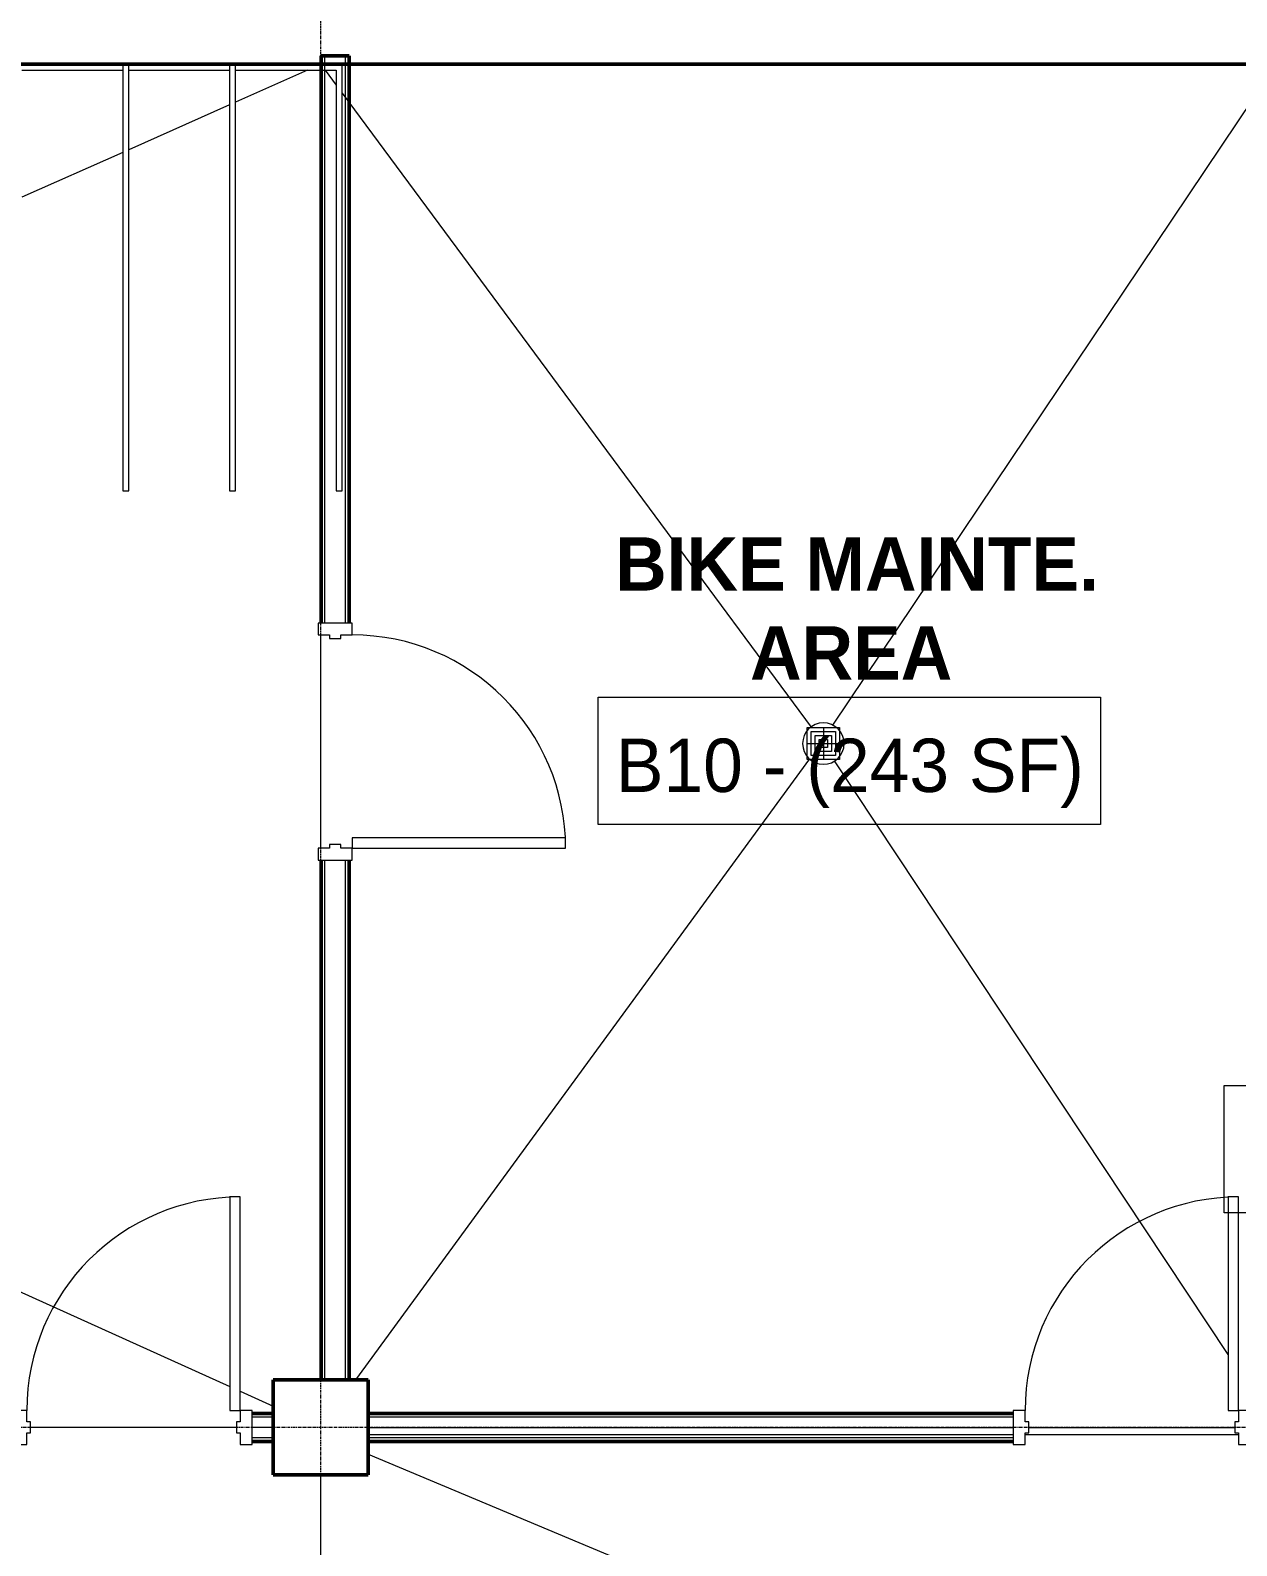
# Model space of a CAD drawing. Header units: inches. Extents: x -4235 to -464, y 9706 to 12365.
# Drawn here: x -3203.3 to -2999.8, y 11827.2 to 12082.9 of the extents above; entities that cross this region are included whole.
import ezdxf

# ---------------------------------------------------------------- set-up
doc = ezdxf.new("R2010")
doc.units = ezdxf.units.IN
doc.header["$MEASUREMENT"] = 0
doc.linetypes.add('Grid Line 1_2_', pattern=[0.875, 0.5, -0.125, 0.125, -0.125])
for name, color, linetype, lineweight in [('0-1', 7, 'Continuous', 5), ('0-2', 7, 'Continuous', 9), ('A-AREA-IDEN', 2, 'Continuous', 9), ('A-DOOR-1', 90, 'Continuous', 20), ('A-DOOR-2', 7, 'Continuous', 9), ('A-DOOR-FRAM-1', 90, 'Continuous', 20), ('A-FLOR-4', 71, 'Continuous', 13), ('A-FLOR-6', 50, 'Continuous', 13), ('A-GENM-1', 7, 'Continuous', 9), ('A-GENM-2', 254, 'Continuous', 9), ('A-GENM-3', 10, 'Continuous', 9), ('A-WALL-1', 50, 'Continuous', 13), ('I-WALL-1', 250, 'Continuous', 50), ('I-WALL-2', 254, 'Continuous', 9), ('I-WALL-3', 10, 'Continuous', 9), ('P-SANR-FIXT', 6, 'Continuous', 9), ('S-COLS', 52, 'Continuous', 9), ('S-COLS-1', 52, 'Continuous', 50), ('S-FNDN-6', 32, 'Continuous', 50), ('S-GRID-1', 1, 'Grid Line 1_2_', 9)]:
    doc.layers.add(name, color=color, linetype=linetype, lineweight=lineweight)
doc.styles.add('Century Gothic', font='ufonts.com_century-gothic.ttf', dxfattribs={"height": 9})
doc.styles.add('Century Gothic_B', font='GOTHICB.TTF', dxfattribs={"height": 9})

# ---------------------------------------------------------------- blocks, each defined once
blk = doc.blocks.new('HOLLOW METAL - COMMON_3-0 x 7-0 - HM DOOR-2191985-BACKGROUND - BASEMENT')
at = {"layer": 'A-DOOR-1'}
for p, q in [((18, 39.125), (16.25, 39.125)), ((16.25, 39.125), (16.25, 3.125)), ((18, 3.125), (18, 39.125)), ((16.25, 3.125), (18, 3.125))]:
    blk.add_line(p, q, dxfattribs=at)
at = {"layer": 'A-DOOR-2'}
blk.add_arc((18, 3.125), 36, 90, 180, dxfattribs=at)
at = {"layer": 'A-DOOR-FRAM-1'}
for p, q in [((-18, 3.125), (-20, 3.125)), ((-20, 3.125), (-20, -2.625)), ((-18, 1.1875), (-18, 3.125)), ((18, 3.125), (18, 1.1875)), ((20, 3.125), (18, 3.125)), ((20, -2.625), (20, 3.125)), ((-17.375, 1.1875), (-18, 1.1875)), ((-17.375, -0.6875), (-17.375, 1.1875)), ((18, 1.1875), (17.375, 1.1875)), ((17.375, 1.1875), (17.375, -0.6875)), ((-18, -2.625), (-18, -0.6875)), ((-18, -0.6875), (-17.375, -0.6875)), ((17.375, -0.6875), (18, -0.6875)), ((18, -0.6875), (18, -2.625)), ((-20, -2.625), (-18, -2.625)), ((18, -2.625), (20, -2.625))]:
    blk.add_line(p, q, dxfattribs=at)
blk = doc.blocks.new('Parking_Stall_Multiple - BIKE-2100173-BACKGROUND - BASEMENT')
at = {"layer": 'A-GENM-1'}
for p, q in [((1, 487), (1, 501.45)), ((72, 487), (0, 487)), ((0, 486), (72, 486)), ((72, 487), (1, 487)), ((1, 469), (1, 486)), ((1, 486), (72, 486)), ((72, 486), (72, 487)), ((72, 486), (72, 487)), ((72, 469), (0, 469)), ((0, 468), (72, 468)), ((72, 469), (1, 469)), ((1, 451), (1, 468)), ((1, 468), (72, 468)), ((72, 468), (72, 469)), ((72, 468), (72, 469))]:
    blk.add_line(p, q, dxfattribs=at)
at = {"layer": 'A-GENM-2'}
for p, q in [((72, 505), (0, 505)), ((1, 502.07), (1, 504)), ((1, 504), (72, 504)), ((72, 504), (72, 505)), ((0, 501.45), (0, 486)), ((1, 501.45), (1, 502.06)), ((0, 487), (0, 468)), ((0, 469), (0, 450))]:
    blk.add_line(p, q, dxfattribs=at)
at = {"layer": 'A-GENM-3'}
for p, q in [((0, 505), (0, 502.07)), ((0, 502.06), (0, 501.45))]:
    blk.add_line(p, q, dxfattribs=at)
blk = doc.blocks.new('CTR - 1st Phase - Common Walls_rvt-1-BACKGROUND - BASEMENT')
at = {"layer": 'A-WALL-1'}
for p, q in [((-3153.64, 11982.89), (-3153.64, 12078.59)), ((-3150.14, 11982.89), (-3150.14, 12078.59)), ((-3153.64, 11855.19), (-3153.64, 11942.89)), ((-3150.14, 11855.19), (-3150.14, 11942.89)), ((-3162.32, 11848.94), (-3165.89, 11848.94)), ((-3037.52, 11848.94), (-3146.32, 11848.94)), ((-3162.32, 11845.44), (-3165.89, 11845.44)), ((-3037.52, 11845.44), (-3146.32, 11845.44))]:
    blk.add_line(p, q, dxfattribs=at)
at = {"layer": 'I-WALL-1'}
for p, q in [((-3154.26, 12078.59), (-3154.26, 11982.89)), ((-3149.51, 12078.59), (-3154.26, 12078.59)), ((-3149.51, 11982.89), (-3149.51, 12078.59)), ((-3154.26, 11942.89), (-3154.26, 11855.19)), ((-3149.51, 11855.19), (-3149.51, 11942.89)), ((-3162.32, 11849.56), (-3165.89, 11849.56)), ((-3037.52, 11849.56), (-3146.32, 11849.56)), ((-3165.89, 11844.81), (-3162.32, 11844.81)), ((-3146.32, 11844.81), (-3037.52, 11844.81))]:
    blk.add_line(p, q, dxfattribs=at)
at = {"layer": 'I-WALL-2'}
for p, q in [((-3149.51, 11982.89), (-3149.51, 12077.19)), ((-3154.26, 12076.19), (-3154.26, 11982.89)), ((-3154.26, 11942.89), (-3154.26, 11855.19)), ((-3149.51, 11855.19), (-3149.51, 11942.89)), ((-3162.32, 11849.56), (-3165.89, 11849.56)), ((-3037.52, 11849.56), (-3146.32, 11849.56)), ((-3165.89, 11844.81), (-3162.32, 11844.81)), ((-3146.32, 11844.81), (-3037.52, 11844.81))]:
    blk.add_line(p, q, dxfattribs=at)
at = {"layer": 'I-WALL-3'}
for p, q in [((-3154.26, 12078.59), (-3154.26, 12077.19)), ((-3154.26, 12078.59), (-3149.51, 12078.59)), ((-3149.51, 12077.19), (-3149.51, 12078.59)), ((-3149.51, 11982.89), (-3154.26, 11982.89)), ((-3154.26, 11942.89), (-3149.51, 11942.89)), ((-3165.89, 11844.81), (-3165.89, 11849.56)), ((-3037.52, 11849.56), (-3037.52, 11844.81))]:
    blk.add_line(p, q, dxfattribs=at)
at = {"layer": '0-2'}
for name, p, rotation in [('Parking_Stall_Multiple - BIKE-2100173-BACKGROUND - BASEMENT', (-3655.71, 12077.19), 269.9999999999967), ('HOLLOW METAL - COMMON_3-0 x 7-0 - HM DOOR-2191985-BACKGROUND - BASEMENT', (-3152.14, 11962.89), 270)]:
    blk.add_blockref(name, p, dxfattribs=dict(at, rotation=rotation))
for p in [(-3185.89, 11846.94), (-3017.52, 11846.94)]:
    blk.add_blockref('HOLLOW METAL - COMMON_3-0 x 7-0 - HM DOOR-2191985-BACKGROUND - BASEMENT', p, dxfattribs=at)
blk = doc.blocks.new('Concrete-Rectangular-Column - ONE-1856735-BACKGROUND - BASEMENT')
at = {"layer": 'S-COLS-1'}
for p, q in [((8, 8), (-8, 8)), ((-8, 8), (-8, -8)), ((8, -8), (8, 8)), ((-8, -8), (8, -8))]:
    blk.add_line(p, q, dxfattribs=at)
blk = doc.blocks.new('Drain-Floor-WATTS-Square-Stainless_Steel_Strainer-Type_FD-1200-M - 2_ Outlet with 5_ Strainer-2528673-BACKGROUND - BASEMENT')
at = {"layer": 'P-SANR-FIXT'}
for p, q in [((-2.707, -2.707), (-2.707, 2.707)), ((-2.707, 2.707), (2.707, 2.707)), ((0, 2.707), (0, -2.707)), ((2.707, 2.707), (2.707, -2.707)), ((-2.03025, -2.03025), (-2.03025, 2.03025)), ((-2.03025, 2.03025), (2.03025, 2.03025)), ((-1.3535, -1.3535), (-1.3535, 1.3535)), ((-1.3535, 1.3535), (1.3535, 1.3535)), ((-0.67675, -0.67675), (-0.67675, 0.67675)), ((-0.67675, 0.67675), (0.67675, 0.67675)), ((0.67675, 0.67675), (0.67675, -0.67675)), ((1.3535, 1.3535), (1.3535, -1.3535)), ((2.03025, 2.03025), (2.03025, -2.03025)), ((-2.707, 0), (2.707, 0)), ((2.03025, -2.03025), (-2.03025, -2.03025)), ((1.3535, -1.3535), (-1.3535, -1.3535)), ((0.67675, -0.67675), (-0.67675, -0.67675)), ((2.707, -2.707), (-2.707, -2.707))]:
    blk.add_line(p, q, dxfattribs=at)
for start, end in [(360, 180), (180, 360)]:
    blk.add_arc((0, 0), 3.5, start, end, dxfattribs=at)

msp = doc.modelspace()

# ---------------------------------------------------------------- linework, layer by layer
at = {"layer": 'A-AREA-IDEN', "flags": 128}
for points in [[(-3107.54, 11970.39), (-3022.78, 11970.39), (-3022.78, 11948.89), (-3107.54, 11948.89)], [(-3001.96, 11904.9), (-2924.19, 11904.9), (-2924.19, 11883.41), (-3001.96, 11883.41)]]:
    msp.add_lwpolyline(points, close=True, dxfattribs=at)
at = {"layer": 'A-FLOR-4'}
for p, q in [((-3067.95, 11965.65), (-2993.14, 12077.19)), ((-3156.57, 12076.19), (-3168.71, 12070.77)), ((-3154.32, 11982.89), (-3154.32, 12076.19)), ((-3150.71, 12072.3), (-3071.62, 11965.35)), ((-3169.71, 12070.33), (-3186.71, 12062.75)), ((-3187.71, 12062.3), (-3204.71, 12054.72)), ((-3154.32, 11944.89), (-3154.32, 11980.89)), ((-3071.91, 11960), (-3148.48, 11855.19)), ((-3001.27, 11859.47), (-3067.65, 11959.64)), ((-3154.32, 11855.19), (-3154.32, 11942.89)), ((-3222.71, 11878.06), (-3169.64, 11854.1)), ((-3167.89, 11853.31), (-3162.32, 11850.8)), ((-3168.51, 11847.19), (-3203.26, 11847.19)), ((-3034.9, 11847.19), (-3000.15, 11847.19)), ((-3035.52, 11846), (-2999.52, 11846)), ((-3146.32, 11842.65), (-2994.16, 11778.99)), ((-3154.32, 11778.99), (-3154.32, 11839.19))]:
    msp.add_line(p, q, dxfattribs=at)
at = {"layer": 'A-FLOR-6'}
for p, q in [((-3153.58, 12076.19), (-3151.71, 12073.65)), ((-3162.32, 11847.19), (-3165.89, 11847.19)), ((-3146.32, 11847.19), (-3037.52, 11847.19)), ((-3146.32, 11846), (-3037.52, 11846))]:
    msp.add_line(p, q, dxfattribs=at)
at = {"layer": 'S-FNDN-6'}
msp.add_line((-3819.32, 12077.19), (-2838.32, 12077.19), dxfattribs=at)
at = {"layer": 'S-GRID-1'}
for p, q in [((-3154.32, 9836.18), (-3154.32, 12299.84)), ((-464.45, 11847.19), (-4185.7, 11847.19))]:
    msp.add_line(p, q, dxfattribs=at)

# ---------------------------------------------------------------- block references
at = {"layer": '0-1'}
msp.add_blockref('CTR - 1st Phase - Common Walls_rvt-1-BACKGROUND - BASEMENT', (0, 0), dxfattribs=at)
at = {"layer": 'P-SANR-FIXT'}
msp.add_blockref('Drain-Floor-WATTS-Square-Stainless_Steel_Strainer-Type_FD-1200-M - 2_ Outlet with 5_ Strainer-2528673-BACKGROUND - BASEMENT', (-3069.55, 11962.56), dxfattribs=at)
at = {"layer": 'S-COLS'}
msp.add_blockref('Concrete-Rectangular-Column - ONE-1856735-BACKGROUND - BASEMENT', (-3154.32, 11847.19), dxfattribs=at)

# ---------------------------------------------------------------- texts
at = {"layer": 'A-AREA-IDEN', "char_height": 9, "attachment_point": 1}
for s, insert, width, style in [('BIKE MAINTE.', (-3104.66, 11997.36), 95.445, 'Century Gothic_B'), ('AREA', (-3081.91, 11982.36), 40.299, 'Century Gothic_B'), ('B10 - (243 SF)', (-3104.54, 11963.39), 95.142, 'Century Gothic')]:
    msp.add_mtext(s, dxfattribs=dict(at, insert=insert, width=width, style=style))

doc.saveas('drawing.dxf')
